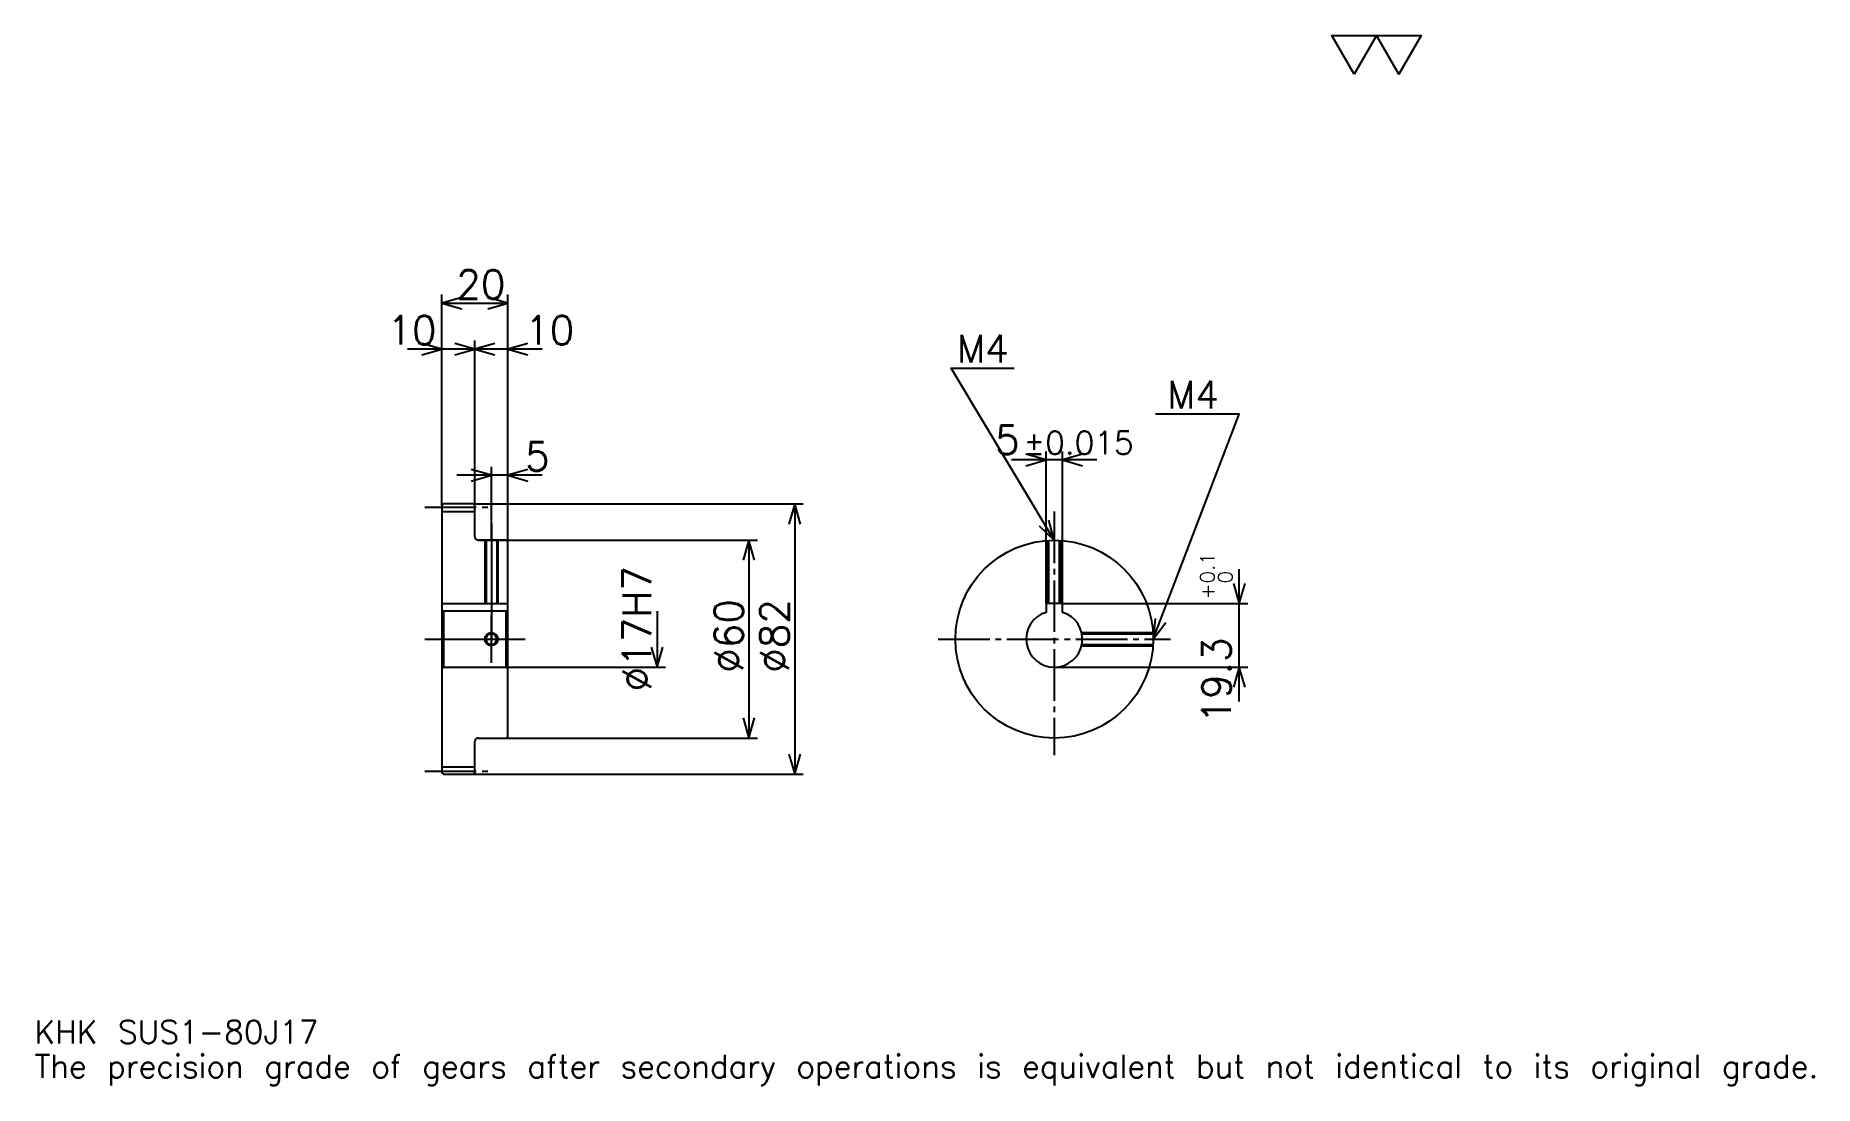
# Model space of a CAD drawing. Extents: x 18 to 557, y 6 to 325.
import ezdxf

# ---------------------------------------------------------------- set-up
doc = ezdxf.new("R2010")
doc.units = 0
doc.linetypes.add('DASHDOT', pattern=[20.869564, 15.652174, -1.73913, 1.73913, -1.73913])
doc.layers.get('0').update_dxf_attribs({"linetype": 'CONTINUOUS'})
doc.layers.add('DASHDOT', color=6, linetype='DASHDOT')
doc.styles.add('KANJI', font='TXT', dxfattribs={"bigfont": 'BIGFONT'})

msp = doc.modelspace()

# ---------------------------------------------------------------- linework, layer by layer
at = {"color": 5}
for p, q in [((140.869568, 182.739136), (140.869568, 246.217407)), ((140.869568, 243.608704), (160.869568, 243.608704)), ((160.869568, 182.739136), (160.869568, 246.217407)), ((150.869568, 182.739136), (150.869568, 232.304352)), ((161.304352, 229.695648), (130.434784, 229.695648)), ((171.304352, 229.695648), (140.434784, 229.695648)), ((339.456543, 196.08696), (313.586975, 196.08696)), ((324.021729, 152.539139), (324.021729, 198.695663)), ((329.021729, 152.539139), (329.021729, 198.695663)), ((171.304352, 191.434784), (145.434784, 191.434784)), ((155.869568, 182.739136), (155.869568, 194.043488)), ((140.869568, 182.239136), (140.869568, 182.739136)), ((150.369568, 182.739136), (160.869568, 182.739136)), ((150.869568, 182.239136), (150.869568, 182.739136)), ((155.869568, 171.739136), (155.869568, 182.739136)), ((155.869568, 171.739136), (155.869568, 182.739136)), ((160.869568, 182.739136), (250.434784, 182.739136)), ((160.869568, 171.239136), (160.869568, 182.739136)), ((247.82608, 182.739136), (247.82608, 100.739136)), ((151.869568, 171.739136), (160.869568, 171.739136)), ((160.869568, 171.739136), (236.521744, 171.739136)), ((233.913055, 171.739136), (233.913055, 111.739136)), ((382.608704, 122.804352), (382.608704, 162.973923)), ((329.021729, 152.539139), (385.217407, 152.539139)), ((206.08696, 150.239136), (206.08696, 133.239136)), ((160.869568, 133.239136), (208.695648, 133.239136)), ((326.521729, 133.239136), (385.217407, 133.239136)), ((151.869568, 111.739136), (160.869568, 111.739136)), ((160.869568, 111.739136), (236.521744, 111.739136)), ((150.369568, 100.739136), (160.869568, 100.739136)), ((160.869568, 100.739136), (250.434784, 100.739136))]:
    msp.add_line(p, q, dxfattribs=at)
at = {"color": 4}
for p, q in [((140.869568, 180.489136), (150.869568, 180.489136)), ((140.869568, 152.539139), (160.869568, 152.539139)), ((141.369568, 150.239136), (141.369568, 133.239136)), ((160.369568, 150.239136), (160.869568, 150.739136)), ((160.369568, 133.239136), (160.869568, 132.739136)), ((140.869568, 102.989136), (150.869568, 102.989136))]:
    msp.add_line(p, q, dxfattribs=at)
at = {"color": 7}
msp.add_lwpolyline([(417.391296, 313.043488), (410.608673, 324.800018), (437.739136, 324.800018), (430.956512, 313.043488), (424.17392, 324.800018), (417.391296, 313.043488)], dxfattribs=at)
at = {"color": 5}
for points in [[(146.956528, 245.347839), (140.869568, 243.608704), (146.956528, 241.869568)], [(154.782608, 241.869568), (160.869568, 243.608704), (154.782608, 245.347839)], [(134.782608, 227.956528), (140.869568, 229.695648), (134.782608, 231.434784)], [(144.782608, 227.956528), (150.869568, 229.695648), (144.782608, 231.434784)], [(156.956528, 231.434784), (150.869568, 229.695648), (156.956528, 227.956528)], [(166.956528, 231.434784), (160.869568, 229.695648), (166.956528, 227.956528)], [(326.521729, 171.739136), (295.217407, 223.913055), (314.347839, 223.913055)], [(356.521729, 141.739136), (382.608704, 210), (357.217407, 210)], [(317.934784, 194.347839), (324.021729, 196.08696), (317.934784, 197.826096)], [(335.108704, 197.826096), (329.021729, 196.08696), (335.108704, 194.347839)], [(149.782608, 189.695648), (155.869568, 191.434784), (149.782608, 193.17392)], [(166.956528, 193.17392), (160.869568, 191.434784), (166.956528, 189.695648)], [(249.565216, 176.652176), (247.82608, 182.739136), (246.08696, 176.652176)], [(321.898743, 176.063873), (326.521729, 171.739136), (324.881317, 177.853424)], [(235.652176, 165.652176), (233.913055, 171.739136), (232.17392, 165.652176)], [(380.869568, 158.626099), (382.608704, 152.539139), (384.347839, 158.626099)], [(357.07016, 148.045868), (356.521729, 141.739136), (360.319214, 146.804184)], [(204.347824, 139.326096), (206.08696, 133.239136), (207.82608, 139.326096)], [(384.347839, 127.152176), (382.608704, 133.239136), (380.869568, 127.152176)], [(232.17392, 117.826096), (233.913055, 111.739136), (235.652176, 117.826096)], [(246.08696, 106.826096), (247.82608, 100.739136), (249.565216, 106.826096)]]:
    msp.add_lwpolyline(points, dxfattribs=at)
at = {"color": 4}
for points in [[(150.869568, 172.739136), (150.869568, 182.239136), (150.369568, 182.739136), (141.369568, 182.739136), (140.869568, 182.239136), (140.869568, 132.739136)], [(151.869568, 111.739136), (160.369568, 111.739136), (160.869568, 112.239136), (160.869568, 171.239136), (160.369568, 171.739136), (151.869568, 171.739136)], [(153.869568, 171.739136), (153.869568, 152.539139)], [(154.249573, 171.739136), (154.249573, 152.539139)], [(157.489563, 171.739136), (157.489563, 152.539139)], [(157.869568, 171.739136), (157.869568, 152.539139)], [(324.521729, 152.539139), (324.521729, 171.672394)], [(324.901733, 152.539139), (324.901733, 171.695358)], [(328.141724, 152.539139), (328.141724, 171.695358)], [(328.521729, 152.539139), (328.521729, 171.672394)], [(329.021729, 149.863174), (329.021729, 152.539139), (324.021729, 152.539139), (324.021729, 149.863174)], [(140.869568, 132.739136), (141.369568, 133.239136), (160.369568, 133.239136), (160.369568, 150.239136), (141.369568, 150.239136), (140.869568, 150.739136)], [(334.783081, 143.739136), (356.455017, 143.739136)], [(334.865936, 143.359131), (356.477966, 143.359131)], [(334.783081, 139.739136), (356.455017, 139.739136)], [(334.865936, 140.119141), (356.477966, 140.119141)], [(140.869568, 132.739136), (140.869568, 101.239136), (141.369568, 100.739136), (150.369568, 100.739136), (150.869568, 101.239136), (150.869568, 110.739136)]]:
    msp.add_lwpolyline(points, dxfattribs=at)
for centre, radius in [((326.521729, 141.739136), 30), ((155.869568, 141.739136), 1.62)]:
    msp.add_circle(centre, radius, dxfattribs=at)
at = {"color": 7}
msp.add_circle((155.869568, 141.739136), 2, dxfattribs=at)
at = {"color": 4}
for centre, radius, start, end in [((151.869568, 172.739136), 1, 180, 270), ((326.521729, 141.739136), 8.5, 107.10463483, 72.89536517), ((151.869568, 110.739136), 1, 90, 180)]:
    msp.add_arc(centre, radius, start, end, dxfattribs=at)
at = {"layer": 'DASHDOT', "color": 7}
for p, q in [((135.652176, 181.739136), (156.08696, 181.739136)), ((326.521729, 180.434784), (326.521729, 106.521744)), ((155.869568, 171.739136), (155.869568, 141.739136)), ((135.652176, 141.739136), (166.08696, 141.739136)), ((291.304352, 141.739136), (361.739136, 141.739136)), ((135.652176, 101.739136), (156.08696, 101.739136))]:
    msp.add_line(p, q, dxfattribs=at)
for points in [[(155.869568, 176.956528), (155.869568, 147.321747)], [(155.869568, 134.521744), (155.869568, 148.956528)], [(148.652176, 141.739136), (163.08696, 141.739136)]]:
    msp.add_lwpolyline(points, dxfattribs=at)

# ---------------------------------------------------------------- texts
at = {"color": 7, "style": 'KANJI'}
for s, height, p in [('20', 8.695652, (145.217392, 245)), ('10', 8.695652, (124.347824, 231.08696)), ('10', 8.695652, (166.08696, 231.08696)), ('M4', 8.347826, (296.956543, 225.652176)), ('M4', 8.347826, (360.695679, 211.739136)), ('5', 8.695652, (308.572205, 197.826096)), ('5', 8.695652, (166.08696, 192.826096)), ('%%p0.015', 6.956522, (317.17981, 197.826096)), ('KHK SUS1-80J17', 6.956522, (17.391304, 19.130434)), ('The precision grade of gears after secondary operations is equivalent but not identical to its original grade.', 6.956522, (17.391304, 8.695652))]:
    msp.add_text(s, height=height, dxfattribs=at).set_placement(p)
for s, height, p in [('%%c17H7', 8.695652, (204.347824, 125.869568)), ('0.1', 4.347826, (375.130432, 158.672501)), ('0', 4.347826, (380.521729, 158.672501)), ('+', 4.347826, (375.130432, 153.802948)), ('%%c60', 8.695652, (232.17392, 131.521744)), ('%%c82', 8.695652, (246.08696, 131.521744)), ('19.3', 8.695652, (380, 116.164719))]:
    msp.add_text(s, height=height, rotation=90, dxfattribs=at).set_placement(p)

doc.saveas('drawing.dxf')
